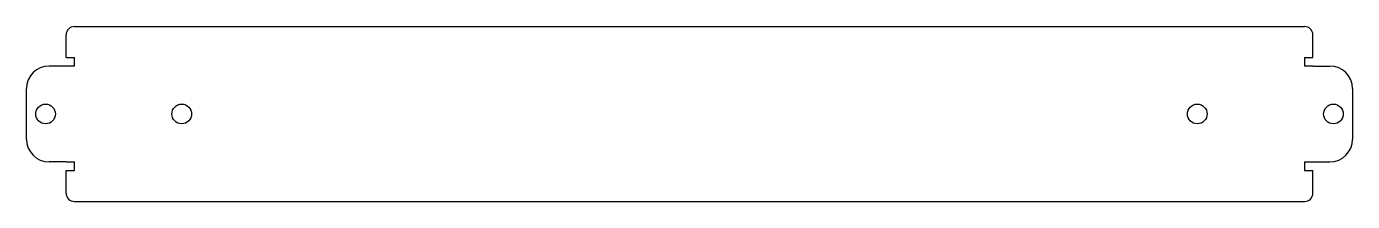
# Model space of a CAD drawing. Header units: millimetres. Extents: x 79 to 549, y 193 to 255.
import ezdxf

# ---------------------------------------------------------------- set-up
doc = ezdxf.new("R2010")
doc.units = ezdxf.units.MM
doc.layers.add('Default', color=7, linetype='Continuous')
doc.layers.add('SUPORTE_DE_GIRO_', color=7, linetype='Continuous')

# ---------------------------------------------------------------- blocks, each defined once
blk = doc.blocks.new('SE')
at = {"layer": 'SUPORTE_DE_GIRO_', "color": 7, "linetype": 'Continuous'}
for p, q in [((95.63, 254.88), (531.63, 254.88)), ((92.63, 243.88), (92.63, 251.88)), ((534.63, 243.88), (534.63, 251.88)), ((92.61, 240.87), (86.61, 240.87)), ((95.63, 240.87), (92.61, 240.87)), ((92.63, 243.88), (95.63, 243.88)), ((95.63, 240.87), (95.63, 243.88)), ((531.63, 243.88), (531.63, 240.87)), ((531.63, 243.88), (534.63, 243.88)), ((534.65, 240.87), (531.63, 240.87)), ((534.65, 240.87), (540.65, 240.87)), ((78.61, 214.87), (78.61, 232.87)), ((548.65, 232.87), (548.65, 214.87)), ((92.61, 206.87), (86.61, 206.87)), ((92.61, 206.87), (95.63, 206.87)), ((95.63, 203.85), (95.63, 206.87)), ((531.63, 206.87), (531.63, 203.85)), ((531.63, 206.87), (534.65, 206.87)), ((534.65, 206.87), (540.65, 206.87)), ((92.63, 195.85), (92.63, 203.85)), ((92.63, 203.85), (95.63, 203.85)), ((531.63, 203.85), (534.63, 203.85)), ((534.63, 195.85), (534.63, 203.85)), ((95.63, 192.85), (531.63, 192.85))]:
    blk.add_line(p, q, dxfattribs=at)
for centre in [(85.36, 223.87), (133.63, 223.87), (493.63, 223.87), (541.9, 223.87)]:
    blk.add_circle(centre, 3.5, dxfattribs=at)
for centre, radius, start, end in [((95.63, 251.88), 3, 90, 180), ((531.63, 251.88), 3, 0, 90), ((86.61, 232.87), 8, 90, 180), ((540.65, 232.87), 8, 0, 90), ((86.61, 214.87), 8, 180, 270), ((540.65, 214.87), 8, 270, 0), ((95.63, 195.85), 3, 180, 270), ((531.63, 195.85), 3, 270, 0)]:
    blk.add_arc(centre, radius, start, end, dxfattribs=at)

msp = doc.modelspace()

# ---------------------------------------------------------------- block references
at = {"layer": 'Default'}
msp.add_blockref('SE', (0, 0), dxfattribs=at)

doc.saveas('drawing.dxf')
